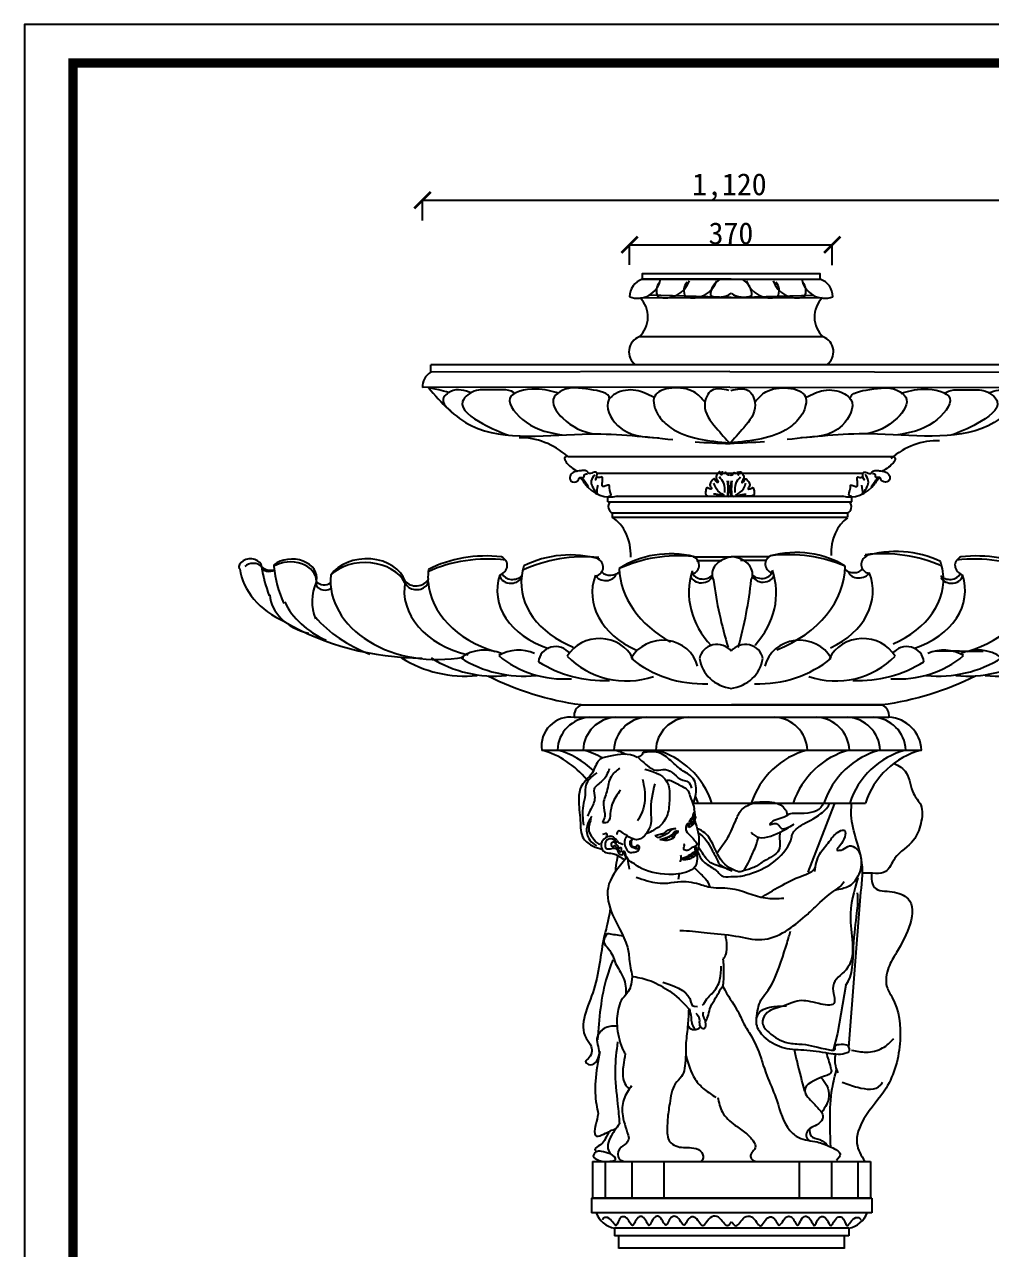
# Model space of a CAD drawing. Extents: x 3172 to 33391, y 13916 to 34175.
# Drawn here: x 14790 to 16552, y 28004 to 30237 of the extents above; entities that cross this region are included whole.
import ezdxf

# ---------------------------------------------------------------- set-up
doc = ezdxf.new("R2010")
doc.units = 0
doc.layers.get('0').update_dxf_attribs({"linetype": 'CONTINUOUS'})
doc.layers.get('DEFPOINTS').update_dxf_attribs({"linetype": 'CONTINUOUS'})
doc.dimstyles.new('ISO-25', dxfattribs={"dimtxt": 2.5, "dimasz": 2.5, "dimexe": 1.25, "dimexo": 0.625, "dimtad": 1, "dimdec": 4, "dimdsep": 46, "dimlunit": 6, "dimtxsty": 'Standard', "dimcen": 2.5, "dimadec": 0, "dimazin": 0, "dimtfac": 1, "dimtdec": 4, "dimtmove": 0, "dimatfit": 3, "dimfxl": 1, "dimtolj": 1, "dimtzin": 0, "dimarcsym": 0})

# ---------------------------------------------------------------- blocks, each defined once
blk = doc.blocks.new('A$C26B41D8D')
at = {"color": 7}
for p, q in [((769, 239.9), (833.3, 239.9)), ((774.4, 233.3), (817.4, 233.3)), ((897.7, 239.9), (833.3, 239.9)), ((892.3, 233.3), (849.3, 233.3))]:
    blk.add_line(p, q, dxfattribs=at)
for centre, radius, start, end in [((610.4, 28.6), 62.4, 24.7576, 150.9409), ((717.5, 27.5), 60.2, 12.3495, 152.7902), ((949.2, 27.5), 60.2, 27.2098, 167.6505), ((1056.3, 28.6), 62.4, 29.0591, 155.2424), ((415.9, 4.4), 65.4, 63.1533, 128.1508), ((473.5, 9.1), 60.7, 63.6293, 123.4861), ((536, 47.6), 28.6, 33.7441, 177.7828), ((809.3, 50.4), 29.7, 35.982, 171.533), ((857.4, 50.4), 29.7, 8.467, 144.018), ((1130.7, 47.6), 28.6, 2.2172, 146.2559), ((1193.2, 9.1), 60.7, 56.5139, 116.3707), ((1250.8, 4.4), 65.4, 51.8492, 116.8467), ((383.5, 213.6), 191.3, 235.6215, 275.9285), ((433.5, 213.6), 191.3, 235.6215, 275.9285), ((483.5, 213.6), 191.3, 235.6215, 275.9285), ((550.5, 181.9), 164.8, 227.8649, 274.3005), ((618.8, 210.8), 196.7, 235.4932, 272.4534), ((656.2, 147.2), 133.7, 221.3727, 290.0221), ((786.8, 193.4), 185.1, 228.3813, 272.129), ((842, 62), 62.5, 186.6447, 262.6904), ((824.7, 62), 62.5, 277.3096, 353.3553), ((879.8, 193.4), 185.1, 267.871, 311.6187), ((1010.4, 147.2), 133.7, 249.9779, 318.6273), ((1047.9, 210.8), 196.7, 267.5466, 304.5068), ((1116.1, 181.9), 164.8, 265.6995, 312.1351), ((1183.2, 213.6), 191.3, 264.0715, 304.3785), ((1233.2, 213.6), 191.3, 264.0715, 304.3785), ((1283.2, 213.6), 191.3, 264.0715, 304.3785)]:
    blk.add_arc(centre, radius, start, end, dxfattribs=at)
for centre, major_axis, start_param, end_param in [((560.5, 134.9), (135.6, 1.5), 1.182508, 2.174356), ((729.8, 142.7), (128.4, 1.4), 1.239278, 2.295152), ((942.2, 145.1), (128.4, 1.4), 0.846441, 1.902314), ((1111.6, 141.1), (135.6, 1.5), 0.967237, 1.959085), ((1088.7, 89.9), (194.6, 2.2), 1.017341, 1.708004), ((19.3, 220.9), (19.3, 0.2), 0.050575, 3.317928), ((24.2, 214.3), (17.2, 0.2), 0.574499, 2.512808), ((89.2, 201.7), (42.7, 0.5), 6.110286, 8.630802), ((87.1, 195.3), (44.3, 0.5), 6.264157, 8.526165), ((215.7, 182.4), (67.6, 0.8), 0.231291, 2.659887), ((213.3, 171.5), (72.6, 0.8), 0.360917, 2.481524), ((420.1, 84.4), (189.4, 2.1), 1.396383, 2.115158), ((418.5, 103.1), (173.1, 1.9), 1.410301, 2.160517), ((429.5, 224.2), (24.9, 0.3), 5.195201, 7.195928), ((584.6, 84.3), (194.6, 2.2), 1.433589, 2.124252), ((592.2, 221), (24.6, 0.3), 5.239346, 7.201291), ((744.4, 88), (192.2, 2.2), 1.431452, 2.112072), ((754.6, 224.7), (24.6, 0.3), 5.308174, 7.201291), ((841.6, 208.2), (40.5, 0.5), 1.72742, 3.470048), ((829, 208.1), (40.5, 0.5), 5.95473, 7.697358), ((915.6, 226.5), (24.6, 0.3), 2.223487, 4.116604), ((928.9, 90), (192.2, 2.2), 1.029521, 1.710141), ((1078, 226.4), (24.6, 0.3), 2.223487, 4.185432), ((1025.1, 197.8), (167.6, 1.9), 0.105355, 0.237805), ((161.8, 231.7), (161, 1.8), 3.230952, 4.156739), ((53.6, 230.2), (18.2, 0.2), 3.728342, 5.051791), ((50.7, 223.1), (12.2, 0.1), 3.245541, 5.537795), ((421.9, 256.1), (385.5, 4.3), 3.238622, 3.413559), ((383.9, 240.8), (325.4, 3.7), 3.1855, 3.197283), ((383.9, 240.8), (325.4, 3.7), 3.197283, 3.462828), ((503.4, 203.4), (183.3, 2.1), 3.033986, 3.161022), ((582.6, 179.6), (145.3, 1.6), 2.88672, 4.288788), ((460.5, 206.9), (18.8, 0.2), 3.101204, 5.963545), ((463.3, 213.5), (18.4, 0.2), 3.436764, 5.717398), ((645.7, 193.6), (167.6, 1.9), 2.903787, 3.036237), ((620.8, 211.4), (18.4, 0.2), 3.467279, 6.088492), ((629.3, 221.2), (18.4, 0.2), 3.765102, 5.65083), ((862, 224.6), (218.3, 2.5), 3.161536, 4.055951), ((629.3, 221.2), (18.4, 0.2), 6.218289, 6.23628), ((975.8, 176.2), (214.1, 2.4), 2.904151, 3.736436), ((785.6, 214.2), (18.4, 0.2), 3.129136, 5.711396), ((884.8, 215.3), (18.4, 0.2), 3.713382, 6.295642), ((695.5, 173.1), (214.1, 2.4), 5.688342, 6.520627), ((808.1, 224), (218.3, 2.5), 5.193023, 6.263242), ((921, 177.1), (152.2, 1.7), 5.260286, 6.557132), ((1040.9, 225.9), (18.4, 0.2), 3.188497, 3.206489), ((1040.9, 225.9), (18.4, 0.2), 3.773948, 5.659676), ((1049.6, 216.2), (18.4, 0.2), 3.336286, 5.957499), ((1024.9, 198.1), (167.9, 1.9), 5.218283, 6.38435), ((261.6, 159.5), (137.7, 1.5), 2.813088, 3.426001), ((145.9, 191.5), (15.3, 0.2), 2.823337, 5.423688), ((144.6, 201.2), (15.2, 0.2), 3.655111, 5.471071), ((336.1, 197.4), (181, 2), 3.062193, 4.951937), ((434.3, 179.1), (154.4, 1.7), 2.994103, 4.399342), ((300, 204.2), (21.4, 0.2), 3.656102, 5.930473), ((301, 195.9), (19.5, 0.2), 3.147415, 6.434801), ((503.4, 203.4), (183.3, 2.1), 3.186693, 4.314877), ((645.9, 193.8), (167.9, 1.9), 3.040428, 4.206495), ((750.3, 175.2), (152.2, 1.7), 2.867646, 4.164492), ((783.1, 207.2), (18.2, 0.2), 3.270529, 6.159798), ((2047.2, 299.4), (1249.6, 14), 3.229778, 3.354483), ((-378.4, 272.2), (1249.6, 14), 6.070295, 6.195), ((887.4, 208.4), (18.2, 0.2), 3.26498, 6.154249), ((150.3, 174.7), (98.1, 1.1), 3.180705, 4.368767), ((238, 203.4), (170, 1.9), 3.469267, 4.14371), ((328.1, 229.8), (233.9, 2.6), 3.689587, 4.231861), ((314.6, 356.7), (376.6, 4.2), 4.024312, 4.69253)]:
    blk.add_ellipse(centre, major_axis=major_axis, ratio=0.8, start_param=start_param, end_param=end_param, dxfattribs=at)
at = {"color": 7, "extrusion": (0, 0, -1)}
for centre, major_axis, start_param, end_param in [((1237.1, 224.2), (-24.9, 0.3), 5.195201, 7.195928), ((1246.6, 84.4), (-189.4, 2.1), 1.396383, 2.115158), ((1248.2, 103.1), (-173.1, 1.9), 1.410301, 2.160517), ((1084.1, 179.6), (-145.3, 1.6), 2.88672, 4.288788), ((1203.4, 213.5), (-18.4, 0.2), 3.436764, 5.717398), ((1206.2, 206.9), (-18.8, 0.2), 3.101204, 5.963545), ((1163.3, 203.4), (-183.3, 2.1), 3.186693, 4.314877)]:
    blk.add_ellipse(centre, major_axis=major_axis, ratio=0.8, start_param=start_param, end_param=end_param, dxfattribs=at)
at = {"color": 7}
blk.add_open_spline([(1260, 67.3), (1233.1, 67.5), (1206.2, 67.7), (1179.4, 68)], degree=3, dxfattribs=at)
blk = doc.blocks.new('A$C1DFD173B')
for p, q in [((983.7, 144.6), (13.6, 144.6)), ((13.6, 131.3), (13.6, 144.6)), ((983.7, 131.3), (983.7, 144.6))]:
    blk.add_line(p, q)
at = {"color": 7}
for p, q in [((498.7, 132), (13.6, 131.3)), ((498.7, 132), (983.7, 131.3)), ((498.7, 103.7), (0, 102.9)), ((498.7, 103.7), (997.4, 102.9)), ((498.7, 3.7), (498.7, 3.7)), ((498.7, 3.7), (498.7, 3.7))]:
    blk.add_line(p, q, dxfattribs=at)
for centre, start, end in [((32, 104.9), 124.7382, 183.6092), ((965.4, 104.9), 356.3908, 55.2618)]:
    blk.add_arc(centre, 32, start, end, dxfattribs=at)
for points, knots in [([(43.9, 93.3), (36.8, 95.6), (19.2, 101.1), (12.7, 101.2), (9.6, 102.9)], [0.0468422, 0.0468422, 0.0468422, 0.0468422, 0.0993478, 0.2110107, 0.2110107, 0.2110107, 0.2110107]), ([(9.7, 102.8), (30.5, 75.2), (95.6, -3.6), (254.9, 27.2), (362.3, 13.1), (406, 8.1)], [0, 0, 0, 0, 0.596015, 1.751481, 2.551645, 2.551645, 2.551645, 2.551645]), ([(148.8, 91.3), (146.6, 101), (112.6, 96.6), (87.2, 101.9), (49.4, 71.7), (98.4, 34.4), (126.3, 21.7), (139.6, 15.8)], [0.015588, 0.015588, 0.015588, 0.015588, 0.222186, 0.374135, 0.555846, 0.864823, 1.148119, 1.148119, 1.148119, 1.148119]), ([(303.4, 82), (304.2, 93.9), (264.2, 100.7), (234.7, 105.8), (203.9, 80.6), (229.7, 37.2), (260.1, 21.9), (278.8, 18.3)], [0, 0, 0, 0, 0.215611, 0.488111, 0.595515, 0.840504, 1.185256, 1.185256, 1.185256, 1.185256]), ([(457.9, 76.7), (452.6, 83.6), (439.7, 100.5), (410, 104), (387.5, 99.1), (374.1, 87.2), (375.2, 68.4), (383.5, 47.9), (419.3, 10.5), (463.7, 5.4), (498.7, 2.2)], [0, 0, 0, 0, 0.151794, 0.370533, 0.484894, 0.566322, 0.665871, 0.795111, 0.965523, 1.56463, 1.56463, 1.56463, 1.56463]), ([(539.5, 76.7), (544.8, 83.6), (557.6, 100.5), (587.3, 104), (609.9, 99.1), (623.3, 87.2), (622.2, 68.4), (613.9, 47.9), (578.1, 10.5), (533.7, 5.4), (498.7, 2.2)], [0, 0, 0, 0, 0.151794, 0.370533, 0.484894, 0.566322, 0.665871, 0.795111, 0.965523, 1.56463, 1.56463, 1.56463, 1.56463]), ([(987.6, 102.8), (966.8, 75.2), (901.7, -3.6), (742.5, 27.2), (635, 13.1), (591.4, 8.1)], [0, 0, 0, 0, 0.596015, 1.751481, 2.551645, 2.551645, 2.551645, 2.551645]), ([(694, 82), (693.2, 93.9), (733.1, 100.7), (762.6, 105.8), (793.5, 80.6), (767.7, 37.2), (737.3, 21.9), (718.6, 18.3)], [0, 0, 0, 0, 0.215611, 0.488111, 0.595515, 0.840504, 1.185256, 1.185256, 1.185256, 1.185256]), ([(848.5, 91.3), (850.7, 101), (884.8, 96.6), (910.1, 101.9), (948, 71.7), (899, 34.4), (871, 21.7), (857.7, 15.8)], [0.015588, 0.015588, 0.015588, 0.015588, 0.222186, 0.374135, 0.555846, 0.864823, 1.148119, 1.148119, 1.148119, 1.148119]), ([(953.4, 93.3), (960.5, 95.6), (978.1, 101.1), (984.6, 101.2), (987.7, 102.9)], [0.0468422, 0.0468422, 0.0468422, 0.0468422, 0.0993478, 0.2110107, 0.2110107, 0.2110107, 0.2110107])]:
    blk.add_open_spline(points, degree=3, knots=knots, dxfattribs=at)
for points, start_tangent in [([(80, 93.3), (45.9, 95.9), (33.7, 82), (48.5, 57.6)], (0.660108, 0.75117)), ([(374.9, 85.5), (346.1, 97.7), (313, 91.6), (302.5, 81.1), (316.5, 34), (383.7, 11.3)], (-0.116939, 0.993139)), ([(622.4, 85.5), (651.2, 97.7), (684.4, 91.6), (694.9, 81.1), (680.9, 34), (613.7, 11.3)], (0.116939, 0.993139)), ([(917.4, 93.3), (951.4, 95.9), (963.7, 82), (948.8, 57.6)], (-0.660108, 0.75117))]:
    blk.add_spline(points, degree=3, dxfattribs=dict(at, start_tangent=start_tangent))
for points in [[(221.3, 92.4), (183.8, 100.3), (141.9, 83.7), (168.1, 40.1), (226.6, 16.6)], [(497.1, 97.7), (469.2, 97.7), (457.9, 71.5), (476.2, 29.6), (499.7, 0)], [(500.2, 97.7), (528.2, 97.7), (539.5, 71.5), (521.2, 29.6), (497.6, 0)], [(776, 92.4), (813.6, 100.3), (855.4, 83.7), (829.3, 40.1), (770.8, 16.6)]]:
    blk.add_spline(points, degree=3, dxfattribs=at)
for points in [[(442.4, 4.2), (461.1, 2.4), (479.8, 1.1), (498.7, 0.9)], [(554.9, 4.2), (536.3, 2.4), (517.6, 1.1), (498.7, 0.9)]]:
    blk.add_open_spline(points, degree=3, dxfattribs=at)
blk = doc.blocks.new('A$C2B700275')
at = {"xscale": 1.25, "zscale": 1.25}
blk.add_blockref('A$C1DFD173B', (0, 0), dxfattribs=at)
blk = doc.blocks.new('A$C482545CA')
at = {"color": 7}
for p, q in [((88.6, 141.2), (682.4, 141.2)), ((141.2, 117.8), (627.4, 117.8)), ((161.7, 77.6), (161.7, 85.7)), ((161.7, 77.6), (607, 77.6)), ((177.6, 85.7), (591, 85.7)), ((607, 77.6), (607, 85.7)), ((169.6, 62), (599, 62)), ((169.6, 62), (169.6, 56)), ((169.6, 56), (599, 56)), ((599, 62), (599, 56))]:
    blk.add_line(p, q, dxfattribs=at)
for centre, radius, start, end in [((2.5, 13.7), 153.8, 55.9684, 90.9444), ((761.9, 9.5), 153.8, 88.1861, 123.1621), ((89.9, 81.8), 36.6, 37.1759, 55.2559), ((165, 148.2), 63.8, 223.9656, 283.395), ((603.7, 148.2), 63.8, 256.605, 316.0344), ((678.7, 81.8), 36.6, 124.7441, 142.8241), ((169.9, 71), 7.47, 119.6483, 199.9642), ((598.8, 71), 7.47, 340.0358, 60.3517), ((172.2, 71.6), 9.86, 198.2416, 254.5885), ((144, 2.3), 59.5, 357.7644, 64.5231), ((625.2, 5.7), 56, 117.6765, 183.6796), ((596.4, 71.6), 9.86, 285.4115, 341.7584)]:
    blk.add_arc(centre, radius, start, end, dxfattribs=at)
for points, knots in [([(85.7, 141.2), (84.4, 140.6), (81.6, 139.3), (84.7, 133.6), (90.7, 128.5), (98.6, 123.8), (104.5, 121.3), (106.3, 120.7)], [0, 0, 0, 0, 6.04848, 13.115882, 25.589603, 48.217749, 57.484575, 57.484575, 57.484575, 57.484575]), ([(683, 141.2), (684.3, 140.6), (687, 139.3), (683.9, 133.6), (678, 128.5), (670.1, 123.8), (664.1, 121.3), (662.4, 120.7)], [0, 0, 0, 0, 6.04848, 13.115882, 25.589603, 48.217749, 57.484575, 57.484575, 57.484575, 57.484575]), ([(143, 88.3), (142.9, 88.6), (140.9, 91.6), (142.3, 96.4), (143.7, 100.8)], [8.622854, 8.622854, 8.622854, 8.622854, 9.455603, 19.304128, 19.304128, 19.304128, 19.304128]), ([(625.6, 88.3), (625.8, 88.6), (627.7, 91.6), (626.3, 96.4), (625, 100.8)], [8.622854, 8.622854, 8.622854, 8.622854, 9.455603, 19.304128, 19.304128, 19.304128, 19.304128])]:
    blk.add_open_spline(points, degree=3, knots=knots, dxfattribs=at)
for points in [[(162.6, 85.5), (166.1, 85.9), (164.5, 97.4), (164.1, 100.9), (157.9, 100), (152.6, 99.3), (151.7, 106.3), (150.8, 112.5), (147.3, 112), (141.2, 111.2), (139.3, 108.7), (141.1, 112), (140.1, 119.1), (132.2, 118), (127.8, 117.4), (123.3, 120.5), (116.5, 121.6), (109.3, 121), (98.3, 118.8), (92.7, 113.6), (94.9, 106.7), (105.9, 106.4), (108.8, 109.4), (110.5, 111.8), (113.8, 111.7), (118.6, 112.6), (118.6, 115.4), (124.3, 116.9)], [(370.4, 120.6), (368.6, 115.3), (366, 119.7), (360.7, 116.2), (359.8, 110), (362.4, 104.7), (359.8, 105.5), (356.2, 110), (350, 105.5), (348.2, 100.2), (350.9, 95.8), (347.4, 95.8), (342.9, 97.6), (340.3, 93.1), (340.3, 87.8), (353.6, 85.7)], [(398.2, 120.6), (400, 115.3), (402.7, 119.7), (408, 116.2), (408.9, 110), (406.2, 104.7), (408.9, 105.5), (412.4, 110), (418.6, 105.5), (420.4, 100.2), (417.7, 95.8), (421.3, 95.8), (425.7, 97.6), (428.4, 93.1), (428.4, 87.8), (415.1, 85.7)], [(606.1, 85.5), (602.6, 85.9), (604.1, 97.4), (604.6, 100.9), (610.7, 100), (616, 99.3), (617, 106.3), (617.8, 112.5), (621.3, 112), (627.5, 111.2), (629.3, 108.7), (627.6, 112), (628.5, 119.1), (636.4, 118), (640.8, 117.4), (645.4, 120.5), (652.1, 121.6), (659.4, 121), (670.3, 118.8), (675.9, 113.6), (673.7, 106.7), (662.7, 106.4), (659.9, 109.4), (658.1, 111.8), (654.9, 111.7), (650, 112.6), (650, 115.4), (644.3, 116.9)], [(126.8, 98.5), (115, 111.1)], [(140.4, 90.5), (131.9, 107.2), (137.8, 116.2)], [(373.9, 86.9), (359.8, 95.8), (355.3, 103.8)], [(374.8, 90.5), (373.1, 103.8), (365.1, 112.6)], [(383.7, 115.3), (380.1, 115.3), (376.6, 118.8), (373.1, 117.1)], [(380.1, 84.3), (381, 91.4), (380.1, 107.3)], [(380.1, 84.3), (381, 91.4), (380.1, 107.3)], [(381.6, 84.3), (382.4, 91.4), (381.6, 107.3)], [(381.6, 84.3), (382.4, 91.4), (381.6, 107.3)], [(385, 115.3), (388.5, 115.3), (392, 118.8), (395.6, 117.1)], [(387.1, 84.3), (386.2, 91.4), (387.1, 107.3)], [(387.1, 84.3), (386.2, 91.4), (387.1, 107.3)], [(388.5, 84.3), (387.6, 91.4), (388.5, 107.3)], [(388.5, 84.3), (387.6, 91.4), (388.5, 107.3)], [(393.8, 90.5), (395.6, 103.8), (403.6, 112.6)], [(394.7, 86.9), (408.9, 95.8), (413.3, 103.8)], [(628.2, 90.5), (636.8, 107.2), (630.9, 116.2)], [(641.8, 98.5), (653.7, 111.1)], [(378, 85), (361.7, 87.8), (354.6, 88.5)], [(390.6, 85), (406.9, 87.8), (414, 88.5)]]:
    blk.add_spline(points, degree=3, dxfattribs=at)
blk = doc.blocks.new('_ARCHTICK')
at = {"color": 0, "linetype": 'ByBlock', "const_width": 0.15}
blk.add_lwpolyline([(-0.5, -0.5), (0.5, 0.5)], dxfattribs=at)
blk = doc.blocks.new('*D171')
at = {"color": 0, "lineweight": -2}
for p, q in [((15515.9, 29879.5), (15515.9, 29917.9)), ((15515.9, 29916.7), (16635.9, 29916.7)), ((16635.9, 29879.5), (16635.9, 29917.9))]:
    blk.add_line(p, q, dxfattribs=at)
at = {"layer": 'DEFPOINTS', "color": 0}
for p in [(16635.9, 29916.7), (15515.9, 29878.9), (16635.9, 29878.9)]:
    blk.add_point(p, dxfattribs=at)
at = {"color": 0, "lineweight": -2, "xscale": 30, "yscale": 30, "zscale": 30, "rotation": 180}
blk.add_blockref('_ARCHTICK', (15515.9, 29916.7), dxfattribs=at)
at = {"color": 0, "lineweight": -2, "xscale": 30, "yscale": 30, "zscale": 30}
blk.add_blockref('_ARCHTICK', (16635.9, 29916.7), dxfattribs=at)
at = {"color": 0, "insert": (16075.9, 29940.6), "char_height": 40, "attachment_point": 5}
blk.add_mtext('\\A1;1,120', dxfattribs=at)
blk = doc.blocks.new('*D172')
at = {"color": 0, "lineweight": -2}
for p, q in [((15893.9, 29798.5), (15893.9, 29836.6)), ((15893.9, 29835.3), (16263.7, 29835.3)), ((16263.7, 29797.9), (16263.7, 29836.6))]:
    blk.add_line(p, q, dxfattribs=at)
at = {"layer": 'DEFPOINTS', "color": 0}
for p in [(16263.7, 29835.3), (15893.9, 29797.8), (16263.7, 29797.2)]:
    blk.add_point(p, dxfattribs=at)
at = {"color": 0, "lineweight": -2, "xscale": 30, "yscale": 30, "zscale": 30, "rotation": 180}
blk.add_blockref('_ARCHTICK', (15893.9, 29835.3), dxfattribs=at)
at = {"color": 0, "lineweight": -2, "xscale": 30, "yscale": 30, "zscale": 30}
blk.add_blockref('_ARCHTICK', (16263.7, 29835.3), dxfattribs=at)
at = {"color": 0, "insert": (16078.8, 29855.9), "char_height": 40, "attachment_point": 5}
blk.add_mtext('\\A1;370', dxfattribs=at)
blk = doc.blocks.new('A$C1FA87F15')
for p, q in [((71.7, 900), (621.1, 900)), ((59.3, 877.3), (633.5, 877.3)), ((0, 817.6), (692.8, 817.6)), ((275.4, 720.7), (590.4, 720.7)), ((533.8, 719), (485.2, 594.5)), ((250.9, 591.6), (248.9, 581.2)), ((560.1, 275), (581.4, 550.2)), ((554.7, 388.3), (539.9, 300.1)), ((539.9, 300.1), (531.9, 269.8)), ((530.2, 263.2), (530.1, 263)), ((92.8, 66.7), (600, 66.7)), ((92.8, 66.7), (92.8, 0)), ((115.9, 66.7), (115.9, 0)), ((164.1, 66.7), (164.1, 0)), ((222.9, 66.7), (222.9, 0)), ((469.9, 66.7), (469.9, 0)), ((528.6, 66.7), (528.6, 0)), ((576.9, 66.7), (576.9, 0)), ((600, 66.7), (600, 0)), ((92.8, 0), (600, 0))]:
    blk.add_line(p, q)
for centre, radius, start, end in [((80.4, 880.5), 21.3, 114.0832, 188.6973), ((612.4, 880.5), 21.3, 351.3027, 65.9168), ((52.4, 824.8), 52.9, 82.5572, 187.9064), ((90.7, 815.2), 62.2, 92.6172, 177.8464), ((137.6, 815.2), 62.2, 92.6172, 177.8464), ((193.7, 815.2), 62.2, 92.6172, 177.8464), ((270.2, 815.2), 62.2, 92.6172, 177.8464), ((422.5, 815.2), 62.2, 2.1536, 87.3828), ((499.1, 815.2), 62.2, 2.1536, 87.3828), ((555.2, 815.2), 62.2, 2.1536, 87.3828), ((602.1, 815.2), 62.2, 2.1536, 87.3828), ((630.6, 815.2), 62.2, 2.1536, 87.3828), ((-45.1, 660), 163.9, 39.1385, 74.0132), ((-9.4, 675), 147.5, 45.3671, 75.1065), ((37.6, 675), 147.5, 60.1835, 75.1065), ((93.7, 675), 147.5, 65.9406, 75.1065), ((170.2, 675), 147.5, 18.0717, 75.1065), ((522.6, 675), 147.5, 104.8935, 161.9283), ((599.1, 675), 147.5, 104.8935, 161.9283), ((655.2, 675), 147.5, 104.8935, 161.9283), ((702.1, 675), 147.5, 104.8935, 161.9283), ((730.7, 675), 147.5, 104.8935, 161.9283), ((145, 675), 147.5, 18.0717, 23.402)]:
    blk.add_arc(centre, radius, start, end)
for points, knots in [([(174, 804.1), (157.6, 812.7), (135.2, 808.5), (99.9, 801.8), (95, 772.6), (70.2, 755.9), (65.6, 722.1), (71.7, 692.3), (70, 657), (92.1, 641.9), (104.4, 638.1), (109.8, 637)], [0, 0, 0, 0, 47.06559, 67.492087, 93.246072, 120.634741, 144.17853, 181.836232, 213.240029, 233.680635, 249.499621, 249.499621, 249.499621, 249.499621]), ([(276.5, 720.1), (278.5, 725.6), (282.9, 740.3), (281.5, 766.9), (255, 779.5), (236.8, 797.8), (213.3, 816.6), (194.6, 814.2), (185.1, 812.9)], [11.742176, 11.742176, 11.742176, 11.742176, 28.405381, 55.787002, 77.597406, 106.080298, 131.976432, 158.156065, 158.156065, 158.156065, 158.156065]), ([(187.9, 782.7), (206.8, 777.1), (234.2, 769.1), (233.1, 721.6), (230.7, 696.4), (217.5, 678.6), (209, 674.3)], [0, 0, 0, 0, 48.483886, 70.440283, 96.101672, 123.592217, 123.592217, 123.592217, 123.592217]), ([(642.2, 793), (651.7, 790.1), (672.2, 774.9), (672, 740.9), (697, 716.1), (692.9, 683), (679.1, 646.1), (643.8, 628.2), (629.7, 586), (601.7, 594.4), (585.4, 592.7), (585.1, 597.6)], [108.795989, 108.795989, 108.795989, 108.795989, 132.970693, 167.376296, 188.549663, 217.773837, 246.131684, 287.476661, 314.504201, 350.249846, 350.525483, 350.525483, 350.525483, 350.525483]), ([(228.4, 762.8), (235.1, 763.6), (247.1, 754.6), (267.7, 747.2), (270.1, 733.8), (272.1, 728.7), (272.7, 727.5)], [0, 0, 0, 0, 19.612021, 40.781668, 52.756704, 56.397147, 56.397147, 56.397147, 56.397147]), ([(272.7, 728.1), (273, 727), (275, 720.8), (277.8, 715.7), (278.2, 710.6)], [26.924717, 26.924717, 26.924717, 26.924717, 29.526078, 41.8709, 41.8709, 41.8709, 41.8709]), ([(284.8, 631.2), (291, 616.1), (304.6, 606.6), (323.2, 595.6), (326.7, 585.6), (343.9, 586.9), (361.1, 586.3), (389.6, 594.2), (428.6, 612.1), (455.1, 646.4), (456.6, 666.9), (471.8, 681.6), (506, 695.5), (523.3, 714.7), (525.4, 720.7)], [2.674918, 2.674918, 2.674918, 2.674918, 19.999632, 45.678068, 67.106448, 93.535067, 114.409909, 138.161411, 177.327703, 219.52177, 224.623573, 247.399324, 274.419243, 290.931903, 290.931903, 290.931903, 290.931903]), ([(319.7, 629.7), (337, 653.7), (343.4, 663.3), (351.7, 683.9), (363.4, 711.6), (380, 718.6), (388.7, 722.2)], [14.895401, 14.895401, 14.895401, 14.895401, 32.80024, 82.280786, 103.887038, 127.949288, 127.949288, 127.949288, 127.949288]), ([(513.6, 720.7), (510.1, 708.1), (489.8, 700), (456.2, 703), (449.4, 700), (446, 697.2)], [16.201545, 16.201545, 16.201545, 16.201545, 48.423996, 63.038591, 74.251505, 74.251505, 74.251505, 74.251505]), ([(581.4, 550.2), (584.1, 570.9), (591.1, 623.4), (561, 678.7), (565.1, 715.4), (565.9, 720.7)], [0, 0, 0, 0, 53.222199, 134.686279, 148.632834, 148.632834, 148.632834, 148.632834]), ([(268.1, 676.2), (267.5, 677.2), (266.9, 681.9), (273.8, 685.4), (281.1, 692.4), (279.9, 700.9), (278.2, 710.6)], [0, 0, 0, 0, 2.99893, 9.890556, 16.35154, 32.475355, 32.475355, 32.475355, 32.475355]), ([(269.5, 686.1), (270.4, 689), (272.1, 692.2), (276.3, 696.4), (276.7, 701.5), (278.5, 703.9), (279.2, 704.6)], [0, 0, 0, 0, 5.217358, 9.328772, 14.750706, 17.3459, 17.3459, 17.3459, 17.3459]), ([(269.5, 686.1), (271, 687.8), (273.5, 690.3), (278.6, 694.4), (278, 699.8), (279.4, 701.9), (279.5, 702)], [0, 0, 0, 0, 4.569712, 9.311159, 15.739165, 16.267248, 16.267248, 16.267248, 16.267248]), ([(281, 694.6), (281, 694.6), (281, 694.6), (280.4, 696.5), (279.9, 697.6)], [0, 0, 0, 0, 2.322732, 5.768365, 5.768365, 5.768365, 5.768365]), ([(191.3, 665.8), (192.6, 666.3), (198.1, 668.5), (204.9, 671.2), (209.6, 674.7), (210.7, 675.6)], [128.625565, 128.625565, 128.625565, 128.625565, 132.30635, 143.574026, 147.375399, 147.375399, 147.375399, 147.375399]), ([(272.8, 683.3), (272.7, 683), (272.6, 682.2), (273.3, 680.9), (275, 680.6), (276.4, 681.6), (277.6, 683), (277.1, 684.6), (276.4, 685.1), (276, 685.2), (275.9, 685.2)], [1.399801, 1.399801, 1.399801, 1.399801, 2.234487, 3.583897, 4.651235, 6.101628, 7.867918, 9.066238, 9.653864, 10.113437, 10.113437, 10.113437, 10.113437]), ([(279.2, 689.1), (283.4, 675.6), (288.4, 658.1), (286.2, 639.8), (284.4, 634.4)], [3.182725, 3.182725, 3.182725, 3.182725, 42.47896, 54.053215, 54.053215, 54.053215, 54.053215]), ([(435.1, 669.2), (431.9, 657.9), (441.5, 630.8), (407.1, 617.7), (390.6, 603.5), (362.1, 595.5), (360.5, 594.1), (325.1, 608.6), (310.8, 655), (295.2, 669.9), (284, 673.9)], [0, 0, 0, 0, 30.395484, 59.865521, 79.14562, 100.183131, 132.004003, 173.096669, 204.064854, 225.676427, 225.676427, 225.676427, 225.676427]), ([(498.5, 596.2), (499.5, 607.6), (503.6, 627.8), (524.7, 648.7), (534.6, 665.8), (558.1, 676.7), (552.3, 649.6), (533.4, 633.1), (552.1, 635.4), (560.3, 646.1), (577.7, 637.4), (585.2, 615.8), (580.4, 587.9), (561.7, 566.5), (546.2, 564.1), (534.5, 561.4)], [16.42556, 16.42556, 16.42556, 16.42556, 45.17026, 69.657417, 89.060362, 99.452296, 120.717832, 133.147587, 141.784858, 153.734243, 166.132669, 181.911539, 210.899743, 234.573146, 251.136722, 251.136722, 251.136722, 251.136722]), ([(118.4, 658.6), (119.1, 661.7), (120.3, 667), (114.1, 664.5), (111.1, 663.2)], [47.205206, 47.205206, 47.205206, 47.205206, 54.727364, 61.923206, 61.923206, 61.923206, 61.923206]), ([(156.4, 660.6), (154.2, 658.8), (149.5, 652.7), (151.5, 640.4), (158.8, 629.8), (169.6, 631.5), (177, 632.9), (178.6, 639.7), (175.8, 639.6), (173.1, 636.2), (167.9, 639.2), (161.7, 641.1), (160, 650.1), (163.7, 654.1), (165.8, 655.5)], [29.786906, 29.786906, 29.786906, 29.786906, 37.145673, 50.022794, 58.792688, 66.749006, 75.697064, 77.905471, 78.347426, 82.300335, 87.339803, 91.29269, 99.006584, 105.198749, 105.198749, 105.198749, 105.198749]), ([(166.6, 655.3), (165.6, 654.7), (163.1, 652.7), (162.4, 647.1), (164.5, 641.1), (168.8, 641.5), (174.4, 640), (173.1, 643.6), (177.3, 644.7), (177.6, 641.3), (177.8, 638.7)], [6.150055, 6.150055, 6.150055, 6.150055, 9.234645, 15.062115, 19.400288, 22.78984, 26.742829, 28.257587, 29.890029, 34.90543, 34.90543, 34.90543, 34.90543]), ([(237.4, 661.4), (237.7, 659.5), (238.8, 658.5), (241.1, 658.8), (242.6, 660.7), (243.4, 663.5), (241.8, 664.8), (241, 665.1), (240.9, 665.1)], [2.727265, 2.727265, 2.727265, 2.727265, 4.325074, 5.949996, 8.161012, 10.386327, 12.433884, 12.642247, 12.642247, 12.642247, 12.642247]), ([(285.2, 666.5), (297.2, 659.5), (309.1, 638.3), (320.9, 616.5), (324.2, 606), (347.4, 597.4)], [13.227463, 13.227463, 13.227463, 13.227463, 36.791568, 53.687826, 65.087756, 65.087756, 65.087756, 65.087756]), ([(369, 597.4), (377.5, 611.5), (384.6, 629.7), (390.7, 640.5), (395.1, 657.5), (395.3, 658.2)], [20.708059, 20.708059, 20.708059, 20.708059, 46.262813, 75.168038, 76.193835, 76.193835, 76.193835, 76.193835]), ([(165.5, 611.5), (161.6, 614.2), (155, 619.1), (153.1, 627), (152.2, 630.5)], [0.716422, 0.716422, 0.716422, 0.716422, 13.622038, 23.542777, 23.542777, 23.542777, 23.542777]), ([(283.1, 638.1), (283.8, 635.7), (283.2, 632.7), (279.4, 630.1), (276.1, 624.3), (260.8, 619.3), (254.9, 619), (253.1, 618.9)], [5.27114, 5.27114, 5.27114, 5.27114, 6.196782, 14.248962, 23.700415, 35.601404, 40.764378, 40.764378, 40.764378, 40.764378]), ([(283.1, 638.1), (282.3, 634), (271.2, 627.2), (263.9, 622), (256.6, 619.7), (253.8, 618.8)], [6.810212, 6.810212, 6.810212, 6.810212, 16.929203, 30.281635, 38.255888, 38.255888, 38.255888, 38.255888]), ([(280.7, 634), (280.5, 634.5), (279.5, 636.3), (279.6, 639), (279.6, 641.1), (279.6, 641.8)], [0, 0, 0, 0, 1.498023, 5.099565, 6.821006, 6.821006, 6.821006, 6.821006]), ([(283.1, 638.1), (282.7, 638.5), (281.8, 639.4), (281.1, 640.9), (281, 642), (280.9, 642.4)], [0, 0, 0, 0, 1.463171, 3.26692, 4.205436, 4.205436, 4.205436, 4.205436]), ([(347.4, 597.4), (320.9, 607.2), (308.8, 608.7), (297.5, 622.8), (290.5, 633.4), (285.9, 640.1)], [0, 0, 0, 0, 19.999697, 37.078102, 45.638781, 45.638781, 45.638781, 45.638781]), ([(138.9, 624.9), (137.2, 618.8), (135.8, 611), (134.5, 602.4), (134, 595)], [0.86228, 0.86228, 0.86228, 0.86228, 17.032114, 22.576027, 22.576027, 22.576027, 22.576027]), ([(283.4, 623.2), (283.4, 623.2), (284, 604.4), (259.5, 591.2), (222.9, 589.3), (186.5, 596), (170.4, 609.3), (165.5, 611.5)], [21.128496, 21.128496, 21.128496, 21.128496, 28.586578, 40.450059, 71.98513, 126.202079, 141.375007, 141.375007, 141.375007, 141.375007]), ([(400.9, 549), (420.1, 560.2), (457, 584.1), (495.7, 594.9), (499.5, 604.3)], [3.022362, 3.022362, 3.022362, 3.022362, 22.247982, 29.827666, 29.827666, 29.827666, 29.827666]), ([(278.7, 602.6), (284.9, 596.5), (293.8, 587.8), (302, 579.7), (306.4, 567.6)], [0, 0, 0, 0, 21.965368, 31.607256, 31.607256, 31.607256, 31.607256]), ([(601.6, 594), (601.2, 583.5), (602.7, 558.7), (640.1, 561.8), (695.8, 539.1), (658.5, 464.9), (630.7, 421.1), (624.9, 388.7), (651.3, 349.9), (659.3, 283.5), (637.3, 202.5), (589.3, 154.1), (568, 102.1), (583, 77.7), (589.5, 67.2)], [7.58305, 7.58305, 7.58305, 7.58305, 30.678062, 58.878971, 86.11167, 172.287946, 198.868987, 229.39085, 247.930482, 316.765621, 394.585734, 454.028117, 494.264725, 524.570591, 524.570591, 524.570591, 524.570591]), ([(251.7, 488.4), (254, 488.3), (271.2, 487.8), (305.4, 482.7), (349.4, 480.9), (416.9, 462), (468, 502.3), (502.4, 534.2), (526.9, 558), (546.3, 568.5), (551.5, 577.7)], [42.478702, 42.478702, 42.478702, 42.478702, 48.37016, 87.069864, 134.998702, 175.490499, 251.866004, 274.935063, 314.718333, 327.513394, 327.513394, 327.513394, 327.513394]), ([(554.7, 388.3), (568.1, 405.8), (568, 470.6), (575, 514.5), (577.8, 545.1), (576.4, 557.3)], [0, 0, 0, 0, 36.487063, 81.28143, 113.183379, 113.183379, 113.183379, 113.183379]), ([(125.1, 528.1), (120.4, 500.9), (107.6, 461.2), (105.4, 384.8), (62.7, 309.9), (93.6, 276.4), (91.1, 257.3), (77.1, 249.5), (92.3, 236.9), (112.7, 264.5), (95.1, 288.5), (113.3, 313.5), (128.9, 314.7), (137.3, 314.5)], [109.755524, 109.755524, 109.755524, 109.755524, 131.938157, 216.475652, 292.475147, 307.671431, 327.776978, 333.295743, 340.194197, 362.313377, 388.806541, 407.746473, 428.503732, 428.503732, 428.503732, 428.503732]), ([(148.5, 477.8), (139.1, 479.4), (126.8, 481.5), (118.8, 482.5), (114.6, 475.2), (110.9, 464.9), (128.7, 450.3), (131.5, 429.4), (151.8, 402.7), (153.6, 381.8), (153.7, 371.3)], [7.813252, 7.813252, 7.813252, 7.813252, 33.694535, 40.526313, 45.403727, 53.445888, 66.7138, 96.204019, 123.305563, 149.861959, 149.861959, 149.861959, 149.861959]), ([(334.4, 480.9), (335.4, 477.3), (337.3, 463.8), (337.9, 456.4), (335.3, 441.8), (331.8, 437.2), (330.5, 436.6)], [36.032198, 36.032198, 36.032198, 36.032198, 43.98179, 69.684754, 76.498511, 79.911397, 79.911397, 79.911397, 79.911397]), ([(392, 328.5), (393.4, 340.2), (396.3, 363.6), (423.1, 385.4), (446.8, 462.8), (452.1, 480.9), (454.1, 486.8)], [0, 0, 0, 0, 29.981412, 59.757092, 91.851219, 108.09908, 108.09908, 108.09908, 108.09908]), ([(129.7, 434.6), (125.9, 424.9), (115.2, 396.3), (106.2, 347.1), (103, 308), (101.5, 288.9)], [6.574565, 6.574565, 6.574565, 6.574565, 33.529483, 85.155111, 134.684223, 134.684223, 134.684223, 134.684223]), ([(330.5, 436.6), (331, 432.3), (332.1, 420.4), (331.3, 403.9), (331.3, 389.1), (329.5, 385.6)], [6.651033, 6.651033, 6.651033, 6.651033, 17.707123, 37.418307, 47.80831, 47.80831, 47.80831, 47.80831]), ([(165, 404.2), (162.8, 389.9), (162.9, 379.5), (143.8, 361.5), (137.6, 339.4), (135.6, 310.3), (144, 277.6), (150.9, 265.2), (152.1, 263.1)], [0, 0, 0, 0, 35.90468, 50.612103, 65.500885, 93.590698, 123.958787, 129.984742, 129.984742, 129.984742, 129.984742]), ([(163.7, 405), (174.1, 403.1), (197.6, 398.9), (228.4, 381.4), (249.7, 366.3), (268.2, 345.3)], [0, 0, 0, 0, 27.026422, 61.146997, 91.209098, 91.209098, 91.209098, 91.209098]), ([(293, 352), (297, 355.1), (299.9, 364.3), (315.5, 376), (327.1, 396.9), (327.1, 415.3), (327.2, 423.5)], [62.449029, 62.449029, 62.449029, 62.449029, 74.868911, 85.818568, 111.769085, 132.753873, 132.753873, 132.753873, 132.753873]), ([(220.7, 394), (251.9, 383.1), (271.3, 375.8), (273.5, 348.8), (284.3, 349.8)], [0, 0, 0, 0, 42.283597, 51.031843, 51.031843, 51.031843, 51.031843]), ([(298.4, 321.5), (300.4, 324.4), (303.6, 331.4), (307.9, 353.2), (322.2, 370.8), (326.8, 383.3), (329.8, 386.3)], [55.734383, 55.734383, 55.734383, 55.734383, 64.684133, 75.604509, 103.306066, 115.209237, 115.209237, 115.209237, 115.209237]), ([(330.5, 386.4), (339.3, 368.9), (358.6, 343.1), (367.3, 317.4), (383.4, 297.5), (398.2, 262.1), (402.2, 247.9), (412.4, 218.6)], [15.361091, 15.361091, 15.361091, 15.361091, 43.114668, 69.033794, 100.796356, 153.237624, 173.361782, 173.361782, 173.361782, 173.361782]), ([(268.2, 345.3), (267.8, 335.5), (266.7, 314.8), (264.2, 294.2), (262.9, 283.3)], [17.248432, 17.248432, 17.248432, 17.248432, 42.553973, 70.791165, 70.791165, 70.791165, 70.791165]), ([(268.8, 345.5), (270.4, 340.5), (273.2, 332), (272.4, 321.1), (276.3, 313.7), (279.8, 305.3), (286.4, 309.3), (290, 312.4)], [0, 0, 0, 0, 13.56317, 22.701009, 27.38244, 34.502735, 45.689589, 45.689589, 45.689589, 45.689589]), ([(138.3, 285), (136.2, 268), (131.5, 230.3), (137.7, 180.3), (140.8, 147.4), (141.9, 135.3)], [0, 0, 0, 0, 44.031666, 97.569898, 129.14476, 129.14476, 129.14476, 129.14476]), ([(262.9, 284.5), (263.3, 276.5), (263.2, 263.6), (261.2, 242), (260.4, 237.1)], [29.18207, 29.18207, 29.18207, 29.18207, 49.716491, 62.506155, 62.506155, 62.506155, 62.506155]), ([(479.8, 195.3), (475.3, 212.7), (468.7, 237.8), (462.8, 263.1), (461, 270.9)], [0, 0, 0, 0, 46.268552, 66.975225, 66.975225, 66.975225, 66.975225]), ([(105.9, 267.3), (102.5, 249.4), (96.3, 217.6), (97.7, 179), (101.7, 159.4), (103, 153.7)], [0, 0, 0, 0, 46.942241, 83.339175, 98.516419, 98.516419, 98.516419, 98.516419]), ([(152.4, 264.1), (149.5, 246.2), (145.9, 229.3), (149.9, 207.5), (158.6, 201), (160.4, 199.8)], [17.552555, 17.552555, 17.552555, 17.552555, 39.648896, 62.114888, 67.755847, 67.755847, 67.755847, 67.755847]), ([(518.9, 265), (521.6, 256.6), (525.1, 245.3), (530.3, 227.4), (504.8, 218.7), (466.6, 202), (495.7, 173.7), (506.4, 161.8), (511, 156.5)], [19.266623, 19.266623, 19.266623, 19.266623, 42.322773, 49.280205, 61.974364, 100.427683, 124.808031, 143.753099, 143.753099, 143.753099, 143.753099]), ([(541.1, 228.6), (539.1, 232.7), (534.4, 243.5), (535.2, 255.2), (536.4, 262.6)], [6.363698, 6.363698, 6.363698, 6.363698, 17.917403, 36.687199, 36.687199, 36.687199, 36.687199]), ([(260.4, 237.1), (259.7, 230.4), (256, 220.4), (238.8, 207.7), (233.1, 170.9), (229.5, 147.7), (228.9, 125.4), (228.3, 104.8), (249, 91), (269.4, 93.6), (289.6, 89), (296.9, 74.3), (292.4, 68.8), (290.1, 66.7)], [0, 0, 0, 0, 12.618075, 27.217945, 51.957267, 75.438523, 88.467821, 110.494708, 122.544311, 147.121698, 162.241753, 173.42521, 180.952305, 180.952305, 180.952305, 180.952305]), ([(527.3, 94.3), (526.7, 110.6), (525.4, 145.8), (527.4, 193.6), (535, 223.8), (538, 235.5)], [0, 0, 0, 0, 42.071202, 91.127313, 122.338849, 122.338849, 122.338849, 122.338849]), ([(164, 204.8), (158.3, 196.8), (146.7, 180.6), (145.7, 145.3), (155.6, 123.2), (158.8, 109.6)], [0, 0, 0, 0, 24.792842, 50.446291, 86.479038, 86.479038, 86.479038, 86.479038]), ([(412.4, 218.6), (418.4, 205.3), (431.7, 173.6), (441.6, 131.4), (471.9, 105.6), (501.8, 104.5), (524.1, 94.9), (549.6, 82.8), (541.2, 72.6), (537.9, 68.7)], [13.015186, 13.015186, 13.015186, 13.015186, 50.723501, 101.988749, 119.661178, 149.458643, 173.044629, 190.717028, 201.839736, 201.839736, 201.839736, 201.839736]), ([(321.3, 183.8), (323.2, 174.4), (327.3, 153.7), (350.1, 134), (371.7, 119.9), (385.1, 107.1), (391.5, 94.5), (387.2, 86.5), (381.6, 82.5), (380.5, 74.8), (384.3, 68.9), (388.4, 67.4), (391.4, 66.7)], [0, 0, 0, 0, 24.303106, 53.076458, 73.876034, 90.778528, 102.218905, 105.106465, 113.376335, 119.222361, 122.987445, 130.504625, 130.504625, 130.504625, 130.504625]), ([(510.7, 156.8), (512.7, 152.3), (514.7, 143.3), (502.1, 132.8), (490, 128.6), (482, 119.2), (482.7, 109.1), (487.1, 106.1), (488.8, 105)], [49.043529, 49.043529, 49.043529, 49.043529, 60.939476, 73.116998, 85.758107, 94.655458, 102.840992, 107.926463, 107.926463, 107.926463, 107.926463]), ([(103, 153.7), (101.7, 147.4), (98.9, 135.3), (95.5, 122.4), (98.4, 110.9), (116.8, 117.6), (125.7, 123.5), (134.6, 126.6), (135.5, 126.9)], [12.070126, 12.070126, 12.070126, 12.070126, 28.533753, 44.085099, 46.53193, 56.627457, 78.796759, 81.121318, 81.121318, 81.121318, 81.121318]), ([(141.9, 135.3), (135.7, 127.3), (126.3, 114.8), (118.3, 94.6), (122.4, 85.4), (124.6, 81.4)], [2.6961, 2.6961, 2.6961, 2.6961, 28.976861, 43.431567, 54.722663, 54.722663, 54.722663, 54.722663]), ([(122.6, 121.4), (120.5, 117), (116.4, 108.9), (109.7, 96.5), (99.8, 94.4), (96.4, 88.5), (97.3, 86.9), (98.4, 86.1)], [7.950975, 7.950975, 7.950975, 7.950975, 20.763746, 31.290024, 42.45439, 44.184713, 47.38368, 47.38368, 47.38368, 47.38368]), ([(158.8, 109.6), (157.9, 106), (154.8, 97.6), (138.9, 92.1), (136.9, 70), (147.8, 67.7), (152.1, 66.8)], [6.34211, 6.34211, 6.34211, 6.34211, 15.669855, 29.739172, 45.323857, 55.64261, 55.64261, 55.64261, 55.64261]), ([(124.9, 81), (119.3, 82.7), (109.5, 85.6), (100.2, 85.8), (95.6, 81.2), (91.7, 74.5), (108, 66.7), (119.4, 66.3), (140.7, 69.5), (130.7, 77), (124.6, 81.4)], [0, 0, 0, 0, 15.211627, 26.851786, 33.50912, 38.402808, 50.422407, 66.756039, 76.332993, 89.536591, 89.536591, 89.536591, 89.536591])]:
    blk.add_open_spline(points, degree=3, knots=knots)
for points in [[(185.1, 812.9), (180.3, 806.8), (174, 804.1)], [(123.3, 783.5), (110.5, 761.4), (95.6, 746.5), (96.6, 730.6), (89.4, 709.5), (83.2, 697.2)], [(142.3, 784.2), (126.4, 768.8), (118.7, 742.1), (112.4, 717.7), (115.1, 696.9), (111, 685.6)], [(176.3, 803.2), (192.2, 789.6), (208.5, 780.6), (225.7, 781.9), (241.6, 773.6), (257.3, 762.5), (266.8, 759.8), (273.2, 748)], [(100.2, 775.8), (80.7, 754.2), (79.1, 735.7), (75.3, 715.6), (75.9, 680.2)], [(184, 764.3), (188, 726.3), (183, 704.6), (174.9, 688.3)], [(143.6, 744.4), (128.7, 719.5), (125.1, 701), (121, 686.9), (110.6, 684.2)], [(206.2, 756.2), (198.8, 705.2), (198.8, 682.8), (176.2, 654.3), (148.6, 666), (139.4, 669.6), (136.7, 663.2)], [(388.7, 722.2), (424.3, 721.6), (444.4, 709.2), (447.6, 700.5), (424.3, 689.1), (415.6, 682.6)], [(91.1, 696.4), (82.1, 676.1), (87.8, 653.4), (99.7, 642.6)], [(268.7, 676.5), (268.3, 678), (269.8, 681.8), (273, 683.4), (276.3, 685.6), (279, 688.8), (281, 694.6)], [(89.8, 691), (86.1, 669.7), (96.1, 653), (98, 650.3), (105.7, 645.8)], [(207.1, 661.9), (215.9, 664.1), (222.8, 665.9), (227.6, 669.7), (234.9, 673), (244.7, 674.6)], [(244.7, 674.6), (236.5, 671.7), (231.9, 667.4), (223.8, 662.1), (213.7, 657.5)], [(267.8, 685), (262.8, 676.8), (263.7, 670.4), (272.7, 659.8), (279.5, 651.9), (283.2, 644.7), (273, 638.9), (265.3, 634), (259.1, 637.1), (260.1, 641.9), (259.9, 646.5)], [(278.6, 688.2), (278.2, 684.6), (275.7, 681), (270.8, 677.4), (269, 676)], [(382, 667.5), (397.2, 657.7), (457.3, 680.7), (438.3, 674), (430.7, 681.5), (415.6, 680.5)], [(137.1, 652.4), (128.1, 660), (108.4, 646.8), (112.6, 633.2), (135.2, 626.7), (153.1, 618.2), (151.5, 629.8)], [(136.7, 647.8), (129.3, 655.2), (118.7, 652.9), (115.5, 645.3), (117.8, 638.1), (125.2, 637.5), (130.7, 638.4), (137.6, 635.6), (139.9, 629.6), (143.9, 627.1), (148.2, 627.1), (148.7, 630.6), (149.4, 633.1), (151.2, 631.9), (151.7, 628.9)], [(136.9, 644.1), (130, 649.7), (126.6, 645.1), (129.1, 641.1), (133.3, 643.2), (136.3, 640), (140.2, 635.6), (141.1, 632.2), (144.5, 632.4), (145.5, 636.8), (144.8, 639.3), (141.8, 638.6), (139.5, 642.3), (137.2, 644.4)], [(137.1, 652.4), (141.3, 648), (146.4, 646.7), (148.2, 645.3)], [(213.7, 657.5), (209.9, 659.2), (207.1, 661.9)], [(215.3, 654.7), (223.4, 655), (231.5, 658.5), (238.8, 662.5), (243.1, 667.3), (248.3, 668.4), (248.8, 667.6), (247.7, 667.3)], [(218.7, 655), (229.5, 658.9), (237.5, 663.1), (244.2, 669.5), (248.3, 669.8), (249.9, 669.5)], [(221, 653.8), (226.9, 653.1), (234.9, 654.8), (240.9, 658.2), (243, 662.1), (245.4, 665.8), (248.1, 667.4)], [(253.3, 625.6), (253.8, 619.2), (252.3, 613.7)], [(253.6, 618.9), (260.4, 618), (267.6, 618.9), (274.1, 621.2), (279.2, 624.6), (282.3, 627.6), (283.8, 629.2), (285, 632.2), (284.4, 634.3), (284.1, 634.9), (283.8, 635.1)], [(151, 616.4), (120.9, 566.4), (129.2, 517.1), (158.2, 448.9), (159.7, 436), (165, 404.4)], [(172.5, 585.7), (192.6, 579), (230.1, 574.9), (254, 577.9), (291.3, 571.8), (303.5, 568.2), (343.9, 565.1), (408.1, 547.7), (441.5, 547.4)], [(576.9, 584.7), (563.1, 509.2), (555.3, 416.6), (531.5, 386.6), (532.7, 354.9), (505.3, 354.9), (469.7, 360), (438.1, 349.6), (408.6, 335.8), (403, 319.2), (414.1, 302.7), (449.1, 283.3), (475.2, 280.7), (525, 270.6), (535.1, 271.5), (535.1, 277), (546.2, 280.7), (558.2, 278), (560, 266.9), (557.2, 265.1), (524.1, 264.1), (478, 269.7), (438.1, 275), (405.8, 294.4), (392, 317.4), (395.6, 336.7), (424.2, 349.6), (446.4, 350.6)], [(294.3, 339), (294.3, 331.7), (297.1, 325.7), (298.8, 316.4), (297.9, 311.2), (295.8, 308.9), (293.2, 309.5), (288.6, 315.3), (287.9, 326.6), (282, 337)], [(282.5, 307.6), (275, 307.1), (266.1, 315.6)], [(565.3, 270.1), (591.7, 266.3), (621.9, 273.9), (642.7, 290.9)], [(263.4, 259.4), (279.9, 216.9), (297.2, 198.1), (317.5, 183.8)], [(510.1, 219.5), (520.1, 205.5), (524, 185.3), (511, 156.5)], [(548.3, 211.6), (576.6, 202.2), (618.2, 206), (621.9, 211.6)], [(488.8, 126.7), (491, 113.9), (507.2, 106.7), (522.2, 95.5)]]:
    blk.add_spline(points, degree=3)
for points in [[(283.4, 623.2), (283.4, 625.2), (283.5, 627.1), (283.7, 629.1)], [(156.6, 619.3), (157.5, 613), (158.4, 606.7), (159.4, 600.4)]]:
    blk.add_open_spline(points, degree=3)

msp = doc.modelspace()

# ---------------------------------------------------------------- linework, layer by layer
at = {"color": 7}
for p, q in [((16079.26795, 29772.35391), (15916.9923, 29772.35391)), ((16079.26795, 29772.35391), (15966.9923, 29772.35391)), ((16079.26795, 29772.35391), (16241.5436, 29772.35391)), ((16245.38401, 29738.62885), (15913.638, 29738.0169)), ((16079.1652, 29739.0205), (15929.54664, 29743.25687)), ((16079.3707, 29739.0205), (16228.98926, 29743.25687)), ((16247.05967, 29667.24022), (15911.47624, 29667.24022)), ((15805.26933, 28995.77544), (16079.98379, 28995.77544)), ((16354.69825, 28995.77544), (16079.98379, 28995.77544)), ((15873.96277, 28003.7565), (15873.96277, 28026.69498)), ((16286.00482, 28003.7565), (16286.00482, 28026.69498)), ((16286.00482, 28004.59178), (15873.96277, 28004.59178))]:
    msp.add_line(p, q, dxfattribs=at)
for p, q in [((16335.57986, 28095.74904), (15824.38773, 28095.74904)), ((15824.38773, 28095.74904), (15824.38773, 28068.61485)), ((16335.57986, 28095.74904), (16335.57986, 28068.61485)), ((16335.57986, 28068.61485), (15824.38773, 28068.61485)), ((16293.83537, 28040.92495), (15866.13222, 28040.92495)), ((15866.13222, 28040.92495), (15866.13222, 28026.69498)), ((16293.83537, 28040.92495), (16293.83537, 28026.69498)), ((16293.83537, 28026.69498), (15866.13222, 28026.69498)), ((16293.83537, 28026.69498), (15873.96277, 28026.69498))]:
    msp.add_line(p, q)
for points in [[(20323.44084, 26104.02731), (20323.44084, 30237.26676), (14789.79206, 30237.26676), (14789.79206, 26104.02731)], [(15916.9923, 29772.35391), (16241.5436, 29772.35391), (16241.5436, 29782.14504), (15916.9923, 29782.14504)]]:
    msp.add_lwpolyline(points, close=True)
at = {"const_width": 16.92794}
msp.add_lwpolyline([(20252.90775, 26174.5604), (20252.90775, 30166.73367), (14878.28579, 30166.73367), (14878.28579, 26174.5604)], close=True, dxfattribs=at)
at = {"color": 7}
for centre, radius, start, end in [((15926.84941, 29740.88998), 32.97182, 107.39488305, 181.01998481), ((15908.52307, 29780.31534), 42.60658, 249.90273037, 349.2304546), ((15965.02335, 29751.52144), 22.23534, 136.24805859, 210.3001532), ((15959.09773, 29784.65246), 46.29279, 253.33938168, 341.02979504), ((16015.11764, 29751.52144), 22.23534, 136.24805859, 210.3001532), ((16009.19202, 29784.65246), 46.29279, 253.33938168, 341.02979504), ((16074.40977, 29743.03239), 32.97182, 117.21579691, 181.01998481), ((16067.65805, 29748.02226), 26.52831, 65.24478951, 66.51948451), ((16090.87785, 29748.02226), 26.52831, 113.48051549, 114.75521049), ((16084.12613, 29743.03239), 32.97182, 358.98001519, 62.78420309), ((16150.56568, 29784.65246), 46.29279, 198.97020496, 286.66061832), ((16199.43817, 29784.65246), 46.29279, 198.97020496, 286.66061832), ((16144.64006, 29751.52144), 22.23534, 329.6998468, 43.75194141), ((16250.01283, 29780.31534), 42.60658, 190.7695454, 290.09726963), ((16193.51255, 29751.52144), 22.23534, 329.6998468, 43.75194141), ((16231.68649, 29740.88998), 32.97182, 358.98001519, 72.60511695), ((15877.61509, 29703.749), 49.79426, 312.84529216, 44.46547616), ((16056.08343, 29782.45774), 42.60658, 249.90273037, 302.96683998), ((16102.45247, 29782.45774), 42.60658, 237.03316002, 290.09726963), ((16280.92081, 29703.749), 49.79426, 135.53452384, 227.15470784), ((15921.73177, 29640.0244), 29.08396, 110.64754444, 234.33340354), ((16236.80413, 29640.0244), 29.08396, 305.66659646, 69.35245556)]:
    msp.add_arc(centre, radius, start, end, dxfattribs=at)
for centre, start, end in [((15874.44532, 28084.72758), 201.18604406, 259.25390119), ((16285.52227, 28084.72758), 280.74609881, 338.81395594)]:
    msp.add_arc(centre, 44.5845, start, end)
at = {"color": 7, "extrusion": (0, 0, -1)}
for centre, start_param, end_param in [((15872.74275, 29516.23769), 2.4851167726, 2.8258515994), ((16287.22483, 29516.23769), 1.8865373809, 2.2272722078)]:
    msp.add_ellipse(centre, major_axis=(371.10215, 371.10215), ratio=1, start_param=start_param, end_param=end_param, dxfattribs=at)
for points in [[(16079.98379, 28052.57835), (16077.12649, 28049.01387), (16069.87034, 28039.02689), (16060.59165, 28062.36506), (16038.94447, 28064.89331), (16027.23747, 28032.44166), (16017.63136, 28061.67149), (16000.62244, 28062.07075), (15993.2681, 28034.20221), (15984.43749, 28062.75563), (15966.93598, 28063.02883), (15959.78525, 28033.54501), (15952.39532, 28063.71298), (15935.75823, 28061.89997), (15929.15137, 28033.06095), (15922.65885, 28062.55267), (15905.99419, 28062.47395), (15899.40173, 28033.64809), (15891.42426, 28061.85553), (15874.32168, 28062.17499), (15870.24352, 28033.85783), (15859.20845, 28063.59305), (15845.86973, 28059.83486), (15844.43277, 28056.65609), (15844.26371, 28056.2821)], [(16079.98379, 28052.57835), (16082.8411, 28049.01387), (16090.09724, 28039.02689), (16099.37593, 28062.36506), (16121.02312, 28064.89331), (16132.73012, 28032.44166), (16142.33622, 28061.67149), (16159.34515, 28062.07075), (16166.69948, 28034.20221), (16175.5301, 28062.75563), (16193.03161, 28063.02883), (16200.18233, 28033.54501), (16207.57227, 28063.71298), (16224.20936, 28061.89997), (16230.81622, 28033.06095), (16237.30874, 28062.55267), (16253.9734, 28062.47395), (16260.56586, 28033.64809), (16268.54333, 28061.85553), (16285.64591, 28062.17499), (16289.72406, 28033.85783), (16300.75914, 28063.59305), (16314.09786, 28059.83486), (16315.53482, 28056.65609), (16315.70388, 28056.2821)]]:
    msp.add_open_spline(points, degree=3, knots=[16.4421472672, 16.4421472672, 16.4421472672, 16.4421472672, 28.1567401444, 50.2351581075, 62.8825119281, 86.11923593, 108.5812358829, 114.0595530824, 133.484593956, 154.4113627935, 161.5331751529, 181.0348679498, 201.6507554085, 207.1560815668, 227.0912249816, 247.0263683966, 252.5046855961, 272.7757243872, 292.2007652608, 299.8701254895, 317.3431154041, 338.6756800371, 347.8583652393, 349.082777973, 349.082777973, 349.082777973, 349.082777973])

# ---------------------------------------------------------------- block references
for name, p, xscale, zscale in [('A$C2B700275', (15515.86682, 29471.79086), 0.9, 0.9), ('A$C26B41D8D', (15181.00041, 29025.86404), 1.07784431137, 1.07784431137)]:
    msp.add_blockref(name, p, dxfattribs=dict(xscale=xscale, zscale=zscale))
at = {"yscale": 1.3}
msp.add_blockref('A$C482545CA', (15692.54531, 29265.33426), dxfattribs=at)
msp.add_blockref('A$C1FA87F15', (15733.60463, 28095.74907))

# ---------------------------------------------------------------- dimensions: what is measured, and where the dimension line sits
at = {"color": 7}
for base, p1, p2, picture, middle in [((16635.89688, 29916.66216), (15515.86688, 29878.86586), (16635.89688, 29878.86586), '*D171', (16075.88188, 29940.62049)), ((16263.65309, 29835.32041), (15893.87759, 29797.82913), (16263.65309, 29797.24219), '*D172', (16078.76534, 29855.94541))]:
    dim = msp.add_linear_dim(base=base, p1=p1, p2=p2, dimstyle='ISO-25', override={"dimtxt": 40, "dimasz": 30, "dimdec": 0, "dimblk1": 'ARCHTICK', "dimblk2": 'ARCHTICK', "dimsah": 1, "dimtdec": 0}, dxfattribs=at)
    dim.commit()
    dim.dimension.update_dxf_attribs({"geometry": picture, "text_midpoint": middle})

doc.saveas('drawing.dxf')
